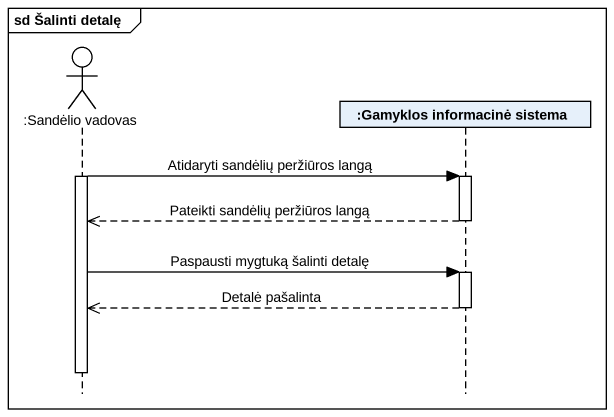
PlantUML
@startuml
mainframe sd Šalinti detalę
hide footbox
actor ":Sandėlio vadovas" as Sandėlio_vadovas
participant ":Gamyklos informacinė sistema" as Gamyklos_informacinė_sistema

activate Sandėlio_vadovas
Sandėlio_vadovas -> Gamyklos_informacinė_sistema : Atidaryti sandėlių peržiūros langą
activate Gamyklos_informacinė_sistema
Gamyklos_informacinė_sistema -->> Sandėlio_vadovas : Pateikti sandėlių peržiūros langą
deactivate Gamyklos_informacinė_sistema
Sandėlio_vadovas -> Gamyklos_informacinė_sistema : Paspausti mygtuką šalinti detalę
activate Gamyklos_informacinė_sistema
Gamyklos_informacinė_sistema -->> Sandėlio_vadovas : Detalė pašalinta
deactivate Gamyklos_informacinė_sistema
deactivate Sandėlio_vadovas
@enduml
